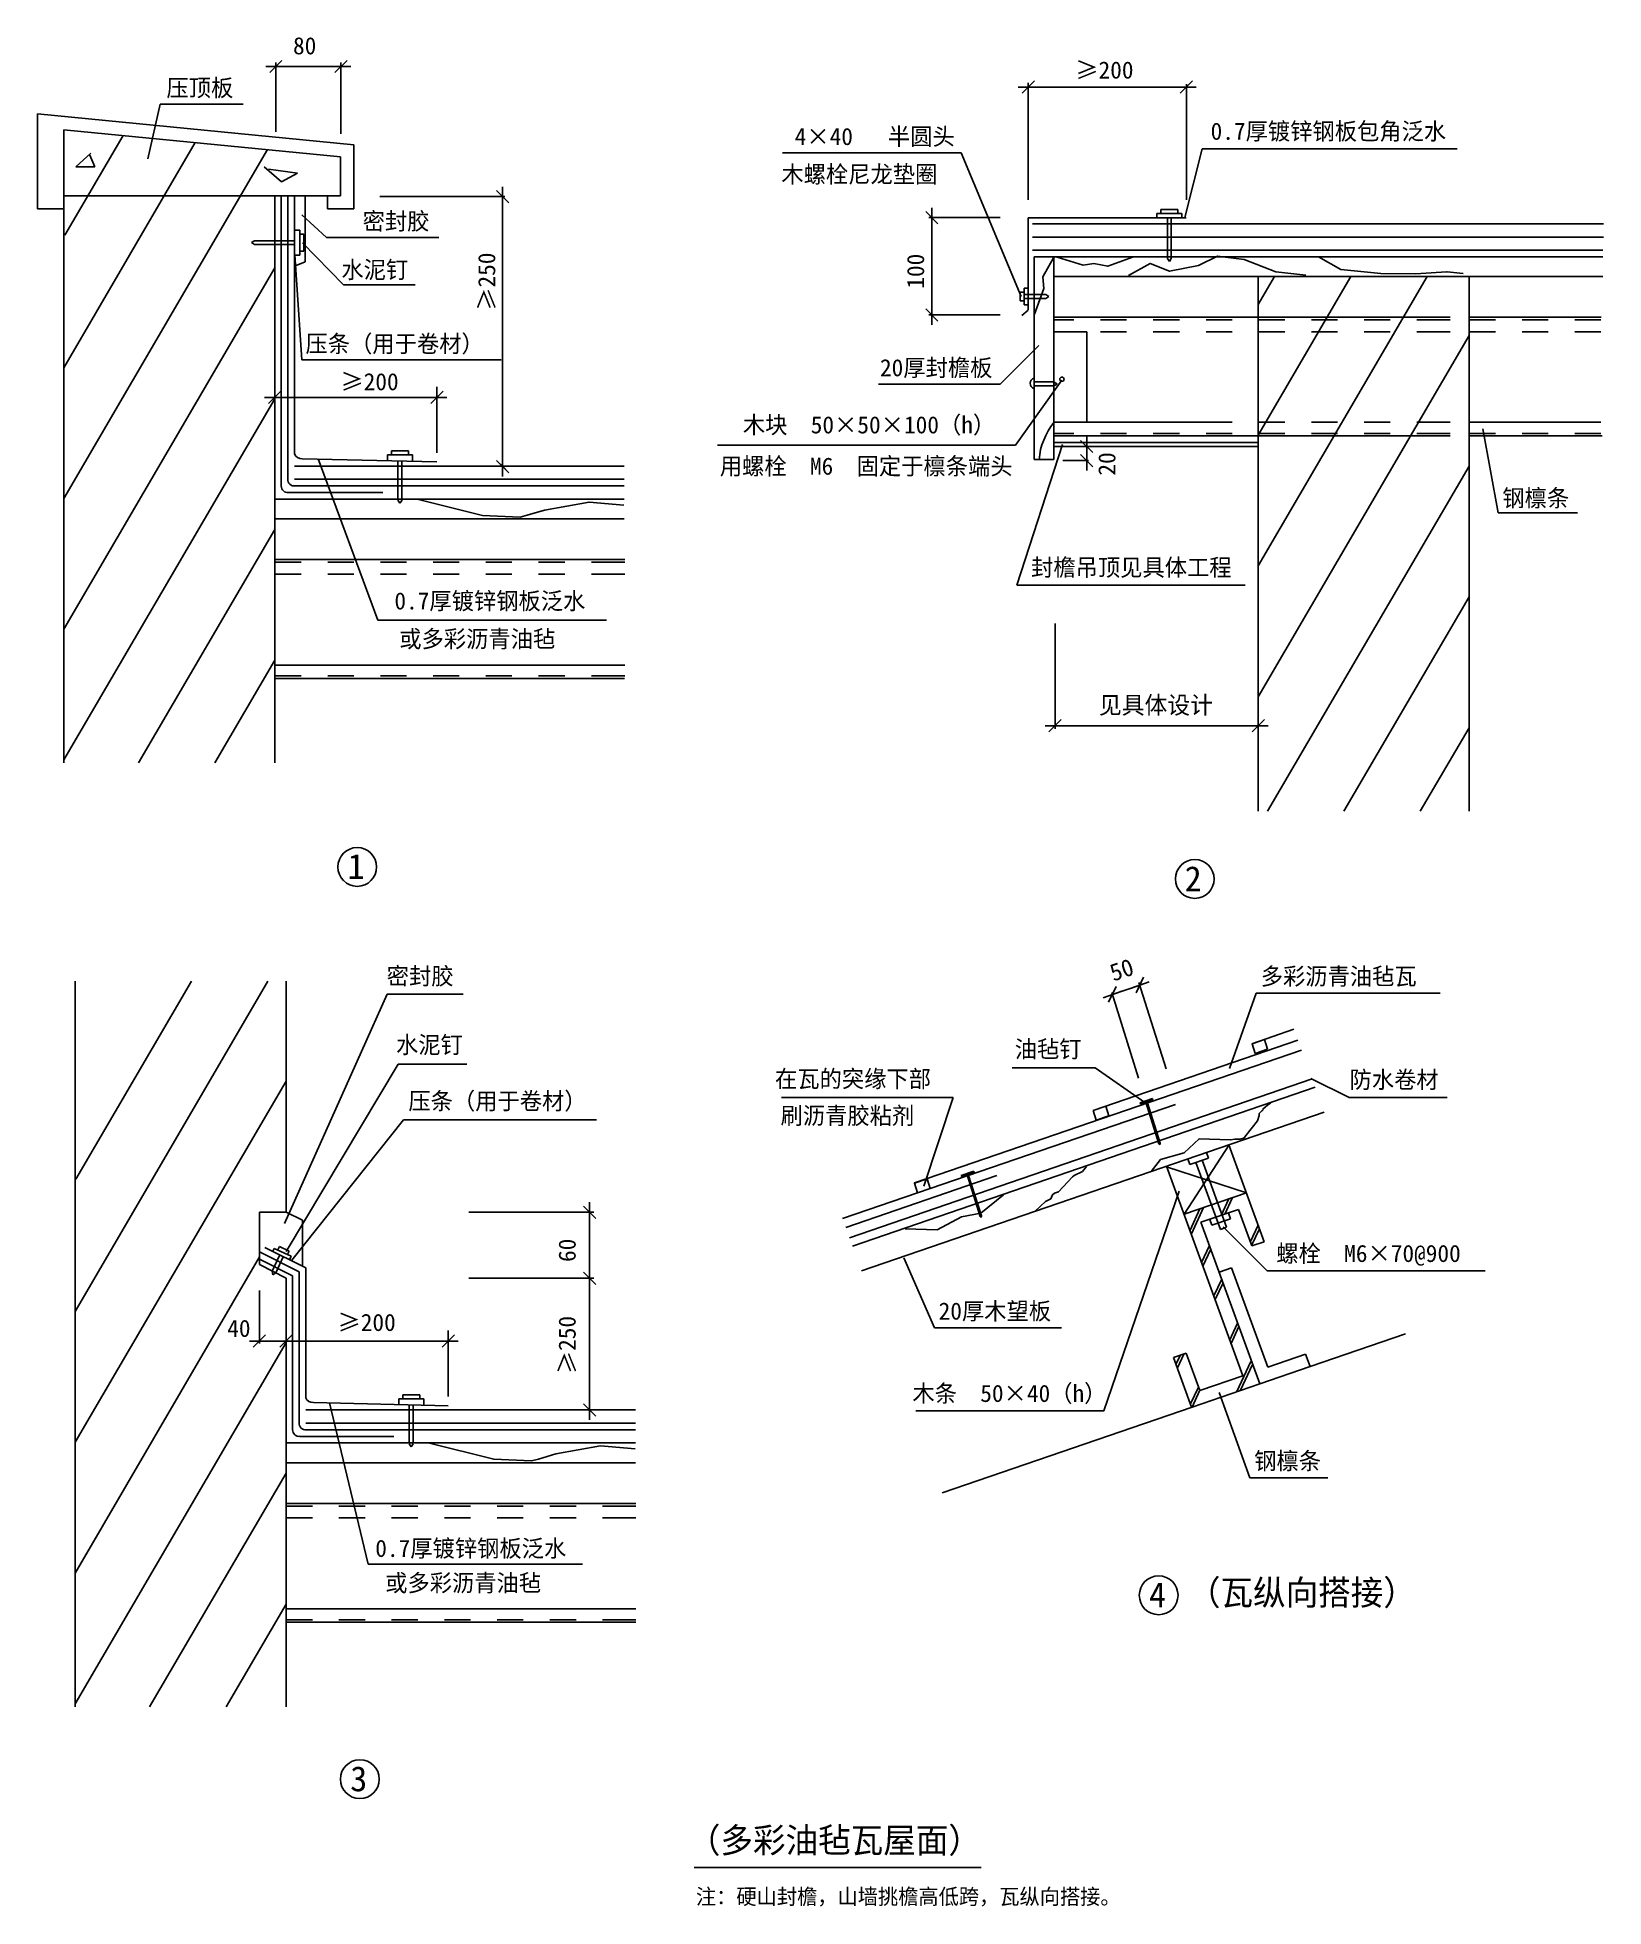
# Model space of a CAD drawing. Header units: metres. Extents: x 92 to 211, y 50 to 192.
import ezdxf

# ---------------------------------------------------------------- set-up
doc = ezdxf.new("R2010")
doc.units = ezdxf.units.M
for name, color, linetype in [('1', 7, 'Continuous'), ('A', 2, 'Continuous'), ('B', 6, 'Continuous'), ('C', 3, 'Continuous'), ('PUB_TEXT', 7, 'Continuous'), ('PUB_TITLE', 4, 'Continuous'), ('标注', 2, 'Continuous')]:
    doc.layers.add(name, color=color, linetype=linetype)

# ---------------------------------------------------------------- blocks, each defined once
blk = doc.blocks.new('_ArchTick')
blk.add_line((-0.75, 0), (0.75, 0))
at = {"color": 5, "linetype": 'ByBlock'}
blk.add_lwpolyline([(-0.47, -0.47), (0.46, 0.46)], dxfattribs=at)

msp = doc.modelspace()

# ---------------------------------------------------------------- linework, layer by layer
msp.add_line((141.58, 52.97), (163.33, 52.97))
msp.add_circle((116.21, 59.66), 1.47)
at = {"layer": '1'}
for p, q in [((109.83, 184.55), (109.83, 189.82)), ((114.84, 189.5), (109.83, 189.5)), ((114.77, 184.41), (114.77, 189.82)), ((166.72, 187.94), (179.23, 187.94)), ((166.9, 179.4), (166.9, 188.28)), ((178.9, 179.4), (178.9, 188.16)), ((100.12, 182.5), (101.06, 186.66)), ((107.35, 186.66), (101.06, 186.66)), ((161.81, 182.95), (148.28, 182.95)), ((166.38, 172.06), (161.81, 182.95)), ((178.78, 178.05), (180.09, 183.27)), ((180.09, 183.27), (199.43, 183.27)), ((117.73, 179.64), (127.21, 179.64)), ((127.04, 159.17), (127.04, 179.79)), ((111.8, 178.25), (113.69, 176.53)), ((159.36, 178.05), (164.79, 178.05)), ((159.59, 170.57), (159.59, 178.05)), ((111.87, 176.13), (114.97, 172.96)), ((113.69, 176.53), (122.19, 176.53)), ((111.29, 175.22), (111.81, 167.28)), ((114.97, 172.96), (120.41, 172.96)), ((185.59, 173.58), (184.35, 171.47)), ((159.36, 170.67), (164.79, 170.67)), ((166.89, 171.03), (166.43, 170.64)), ((111.81, 167.28), (126.94, 167.28)), ((167.71, 168.35), (164.78, 165.42)), ((108.98, 164.42), (122.38, 164.42)), ((122.06, 160.22), (122.06, 165.23)), ((164.78, 165.42), (155.54, 165.42)), ((169.45, 165.73), (165.94, 160.79)), ((201.39, 162.03), (202.54, 155.67)), ((165.94, 160.79), (143.34, 160.79)), ((169.5, 160.85), (166.03, 150.19)), ((171.34, 159.63), (171.34, 160.75)), ((113.05, 159.75), (117.58, 147.52)), ((169.52, 159.63), (171.47, 159.63)), ((202.54, 155.67), (208.56, 155.67)), ((183.37, 150.19), (166.03, 150.19)), ((117.58, 147.52), (134.92, 147.52)), ((168.94, 139.28), (168.94, 147.28)), ((168.76, 139.53), (184.35, 139.53)), ((110.49, 101.78), (118.27, 119.18)), ((118.27, 119.18), (124.05, 119.18)), ((175.28, 112.8), (173.25, 119.3)), ((173.29, 119.15), (175.37, 119.86)), ((177.37, 113.52), (175.3, 120.06)), ((182.16, 113.54), (184.19, 119.24)), ((184.19, 119.24), (198.16, 119.24)), ((110.63, 99.67), (119.11, 113.87)), ((119.11, 113.87), (124.32, 113.87)), ((171.98, 113.59), (165.69, 113.59)), ((175.76, 110.95), (171.98, 113.59)), ((188.35, 112.77), (191.24, 111.33)), ((161.21, 111.35), (148.18, 111.35)), ((158.99, 104.61), (161.21, 111.35)), ((191.24, 111.33), (198.69, 111.33)), ((111.05, 99), (119.52, 109.64)), ((119.52, 109.64), (134.16, 109.64)), ((178.36, 104.25), (172.65, 87.59)), ((124.48, 102.65), (133.96, 102.65)), ((133.64, 87.61), (133.64, 102.65)), ((181.69, 101.54), (185.04, 98.19)), ((157.48, 99.18), (159.79, 93.89)), ((185.04, 98.19), (201.57, 98.19)), ((108.59, 96.72), (108.59, 92.69)), ((124.48, 97.64), (133.96, 97.64)), ((122.91, 88.67), (122.91, 93.68)), ((169.43, 93.89), (159.79, 93.89)), ((108.5, 92.87), (123.24, 92.87)), ((113.91, 88.2), (116.84, 75.96)), ((181.4, 88.98), (183.72, 82.5)), ((172.65, 87.59), (158.38, 87.59)), ((183.72, 82.5), (189.64, 82.5)), ((116.84, 75.96), (133.09, 75.96))]:
    msp.add_line(p, q, dxfattribs=at)
msp.add_lwpolyline([(126.88, 159.36), (127.28, 158.96)], dxfattribs=at)
at = {"layer": 'A'}
for p, q in [((93.75, 184.71), (93.75, 136.71)), ((114.75, 182.67), (93.75, 184.71)), ((114.75, 182.67), (114.75, 179.71)), ((93.75, 179.71), (114.75, 179.71)), ((109.75, 179.71), (109.75, 136.71)), ((184.35, 173.58), (184.35, 133.04)), ((200.35, 173.58), (200.35, 133.04)), ((94.61, 120.15), (94.61, 65.15)), ((110.61, 120.15), (110.61, 102.65)), ((108.61, 102.65), (108.61, 98.67)), ((108.61, 102.65), (110.61, 102.65)), ((108.61, 98.67), (110.61, 97.65)), ((110.61, 97.65), (110.61, 65.15))]:
    msp.add_line(p, q, dxfattribs=at)
at = {"layer": 'B'}
for p, q in [((110.25, 179.71), (110.25, 157.71)), ((110.75, 179.71), (110.75, 158.23)), ((111.25, 179.71), (111.25, 160.13)), ((112.05, 179.71), (112.05, 174.71)), ((176.96, 178.67), (176.96, 178.37)), ((176.96, 178.67), (178.26, 178.67)), ((178.26, 178.67), (178.26, 178.37)), ((166.89, 171.05), (166.89, 178.04)), ((166.89, 178.04), (178.89, 178.04)), ((167.22, 177.58), (210.55, 177.58)), ((176.66, 178.37), (178.56, 178.37)), ((176.66, 178.37), (176.66, 178.04)), ((177.46, 178.04), (177.46, 174.95)), ((177.76, 178.04), (177.76, 174.95)), ((178.56, 178.37), (178.56, 178.04)), ((108.23, 176.3), (108, 176.16)), ((108, 176.16), (108.23, 176)), ((111.25, 176.3), (108.23, 176.3)), ((111.25, 176), (108.23, 176)), ((111.65, 177.1), (111.25, 177.1)), ((111.65, 177.1), (111.65, 175.2)), ((111.95, 176.8), (111.65, 176.8)), ((111.95, 176.8), (111.95, 175.5)), ((167.22, 176.58), (210.55, 176.58)), ((111.65, 175.2), (111.25, 175.2)), ((111.25, 174.36), (112.05, 174.71)), ((111.95, 175.5), (111.65, 175.5)), ((167.22, 175.58), (210.48, 175.58)), ((167.35, 175.08), (210.49, 175.08)), ((167.35, 175.08), (167.35, 159.7)), ((168.85, 175.08), (168.85, 159.7)), ((177.46, 174.95), (177.61, 174.72)), ((177.61, 174.72), (177.76, 174.95)), ((168.85, 173.58), (210.49, 173.58)), ((166.3, 172.41), (166.6, 172.41)), ((166.3, 171.73), (166.3, 172.41)), ((166.3, 171.73), (166.6, 171.73)), ((166.6, 171.43), (166.6, 172.71)), ((166.6, 172.71), (166.89, 172.71)), ((166.6, 172.23), (168.23, 172.23)), ((166.6, 171.93), (168.23, 171.93)), ((168.46, 172.08), (168.23, 172.23)), ((168.23, 171.93), (168.46, 172.08)), ((166.6, 171.43), (166.93, 171.43)), ((167.35, 165.59), (168.85, 165.59)), ((167.35, 165.29), (168.85, 165.29)), ((169.09, 165.43), (168.85, 165.59)), ((168.85, 165.29), (169.09, 165.43)), ((118.6, 160.36), (118.6, 160.06)), ((118.6, 160.36), (119.9, 160.36)), ((119.9, 160.36), (119.9, 160.06)), ((111.25, 159.21), (136.25, 159.21)), ((122.06, 159.53), (111.84, 159.77)), ((118.3, 160.06), (118.3, 159.61)), ((118.3, 160.06), (120.2, 160.06)), ((119.1, 159.6), (119.1, 156.71)), ((119.4, 159.59), (119.4, 156.71)), ((120.2, 160.06), (120.2, 159.57)), ((167.35, 159.7), (168.85, 159.7)), ((111.25, 158.21), (136.25, 158.21)), ((111.25, 157.71), (136.25, 157.71)), ((109.75, 156.71), (136.25, 156.71)), ((110.8, 157.21), (117.95, 157.21)), ((119.1, 156.64), (119.25, 156.4)), ((119.25, 156.4), (119.41, 156.64)), ((109.75, 155.21), (136.25, 155.21)), ((183.87, 115.42), (187.06, 116.51)), ((158.29, 104.86), (187.63, 114.94)), ((171.83, 110.35), (187.36, 115.68)), ((183.88, 115.41), (183.88, 115.41)), ((183.88, 115.41), (184.11, 114.67)), ((184.82, 115.74), (184.82, 115.74)), ((184.82, 115.74), (185.06, 115)), ((153.34, 100.71), (188.44, 112.76)), ((153.57, 100.08), (188.67, 112.12)), ((159.47, 104.44), (178.08, 110.82)), ((172.79, 110.68), (172.79, 110.68)), ((172.79, 110.68), (173.02, 109.94)), ((175.39, 110.93), (176.33, 111.26)), ((175.39, 110.93), (175.42, 110.84)), ((175.42, 110.84), (176.36, 111.16)), ((175.83, 110.98), (176.82, 107.83)), ((175.92, 111.01), (176.91, 107.87)), ((176.33, 111.26), (176.36, 111.16)), ((154.26, 98.2), (189.36, 110.24)), ((171.84, 110.36), (171.84, 110.35)), ((171.84, 110.35), (172.07, 109.61)), ((176.9, 107.74), (176.82, 107.83)), ((176.91, 107.87), (176.9, 107.74)), ((178.74, 102.5), (182.15, 107.75)), ((182.13, 107.76), (184.8, 100.41)), ((179, 106.69), (179.16, 106.25)), ((179.16, 106.25), (180.58, 106.74)), ((179.63, 106.42), (181.48, 101.34)), ((180.1, 106.58), (181.95, 101.5)), ((180.42, 107.17), (180.58, 106.74)), ((153.06, 101.48), (164.52, 105.42)), ((159.24, 105.18), (159.47, 104.44)), ((159.24, 105.18), (159.24, 105.18)), ((161.83, 105.43), (162.77, 105.76)), ((161.83, 105.43), (161.86, 105.34)), ((161.86, 105.34), (162.8, 105.66)), ((162.27, 105.48), (163.26, 102.33)), ((162.36, 105.51), (163.35, 102.37)), ((162.77, 105.76), (162.8, 105.66)), ((177.4, 106.14), (183.18, 90.25)), ((177.4, 106.08), (183.46, 104.11)), ((152.82, 102.16), (158.52, 104.11)), ((158.29, 104.86), (158.29, 104.85)), ((158.29, 104.85), (158.52, 104.11)), ((178.73, 102.49), (183.46, 104.11)), ((182.13, 103.66), (181.55, 102.4)), ((182.4, 103.75), (181.82, 102.49)), ((111.86, 102.03), (110.63, 102.66)), ((163.34, 102.24), (163.26, 102.33)), ((163.35, 102.37), (163.34, 102.24)), ((179.93, 102.91), (179.18, 101.28)), ((180.2, 103), (179.28, 101.01)), ((180.01, 101.88), (182.85, 102.85)), ((180.68, 102.08), (180.84, 101.65)), ((180.84, 101.65), (182.26, 102.14)), ((182.1, 102.57), (182.26, 102.14)), ((182.85, 102.85), (183.86, 100.09)), ((111.86, 98.54), (111.86, 102.03)), ((180.01, 101.88), (184.47, 89.64)), ((181.48, 101.34), (181.95, 101.5)), ((184.35, 101.66), (183.75, 100.38)), ((184.45, 101.39), (183.85, 100.11)), ((108.61, 99.64), (111.61, 98.12)), ((109.01, 99.96), (112.11, 98.42)), ((110.13, 99.41), (109.57, 98.18)), ((109.71, 99.9), (109.61, 99.68)), ((109.71, 99.9), (111, 99.31)), ((110.4, 99.27), (109.84, 98.05)), ((110.11, 100.05), (109.98, 99.78)), ((110.11, 100.05), (110.86, 99.7)), ((110.86, 99.7), (110.73, 99.44)), ((111, 99.31), (110.88, 99.03)), ((180.66, 100.11), (180.06, 98.84)), ((180.76, 99.84), (180.16, 98.56)), ((183.86, 100.09), (184.8, 100.41)), ((108.61, 99.08), (111.11, 97.81)), ((109.57, 98.17), (109.6, 97.89)), ((109.6, 97.89), (109.84, 98.04)), ((111.11, 97.81), (111.11, 86.15)), ((111.61, 98.12), (111.61, 86.67)), ((112.11, 98.42), (112.11, 88.58)), ((181.39, 98.1), (182.33, 98.42)), ((182.33, 98.42), (185.07, 90.9)), ((181.58, 97.57), (180.99, 96.31)), ((182.89, 93.97), (182.28, 92.65)), ((177.93, 91.63), (178.88, 91.95)), ((177.93, 91.63), (179.3, 87.87)), ((178.43, 91.78), (178.13, 91.14)), ((178.7, 91.88), (178.22, 90.85)), ((178.88, 91.95), (179.91, 89.13)), ((183.8, 91.32), (182.74, 89.05)), ((183.9, 91.05), (183.01, 89.14)), ((184.47, 89.64), (188.28, 90.95)), ((185.07, 90.9), (187.94, 91.89)), ((187.94, 91.89), (188.28, 90.95)), ((179.81, 89.39), (179.21, 88.11)), ((179.33, 87.87), (184.47, 89.64)), ((179.91, 89.13), (183.18, 90.25)), ((122.91, 87.97), (112.69, 88.22)), ((119.16, 88.5), (119.16, 88.06)), ((119.16, 88.5), (121.06, 88.5)), ((119.46, 88.8), (120.76, 88.8)), ((119.46, 88.8), (119.46, 88.5)), ((119.96, 88.04), (119.96, 85.15)), ((120.26, 88.04), (120.26, 85.15)), ((120.76, 88.8), (120.76, 88.5)), ((121.06, 88.5), (121.06, 88.02)), ((179.9, 89.11), (179.33, 87.87)), ((112.11, 87.65), (137.11, 87.65)), ((112.11, 86.65), (137.11, 86.65)), ((110.61, 85.15), (137.11, 85.15)), ((111.66, 85.65), (118.8, 85.65)), ((112.11, 86.15), (137.11, 86.15)), ((119.95, 85.09), (120.1, 84.85)), ((120.1, 84.85), (120.26, 85.09)), ((110.61, 83.65), (137.11, 83.65))]:
    msp.add_line(p, q, dxfattribs=at)
for points in [[(183.88, 115.41), (184.82, 115.74)], [(184.11, 114.67), (185.06, 115)], [(171.84, 110.35), (172.79, 110.68)], [(172.07, 109.61), (173.02, 109.94)], [(158.29, 104.85), (159.24, 105.18)], [(158.52, 104.11), (159.47, 104.44)]]:
    msp.add_lwpolyline(points, dxfattribs=at)
for centre, radius, start, end in [((167.46, 165.48), 0.41, 104.29, 252.53), ((111.78, 160.33), 0.56, 200.63, 275.67), ((110.74, 157.69), 0.49, 178.14, 277.02), ((111.24, 158.19), 0.49, 176.21, 277.02), ((112.63, 88.78), 0.56, 200.63, 275.67), ((112.09, 86.64), 0.49, 176.21, 277.02), ((111.6, 86.14), 0.49, 178.14, 277.02)]:
    msp.add_arc(centre, radius, start, end, dxfattribs=at)
at = {"layer": 'C'}
for p, q in [((115.75, 183.57), (91.75, 185.91)), ((91.75, 185.91), (91.75, 178.71)), ((98.25, 184.27), (93.83, 176.71)), ((103.73, 183.74), (93.75, 166.67)), ((109.21, 183.21), (93.75, 156.76)), ((95.8, 182.94), (94.67, 181.89)), ((115.75, 183.57), (115.75, 178.71)), ((94.67, 181.89), (96.12, 181.89)), ((96.12, 181.89), (95.72, 182.78)), ((110.26, 180.76), (108.96, 181.89)), ((109.29, 181.73), (111.47, 181.41)), ((111.47, 181.41), (110.26, 180.76)), ((91.75, 178.71), (93.75, 178.71)), ((113.75, 179.71), (113.75, 178.71)), ((113.75, 178.71), (115.75, 178.71)), ((109.75, 174.23), (93.75, 146.84)), ((197.17, 173.58), (184.35, 151.64)), ((191.38, 173.58), (184.35, 161.55)), ((168.85, 170.5), (198.91, 170.5)), ((168.85, 170.3), (170.37, 170.3)), ((172.39, 170.3), (174.37, 170.3)), ((176.39, 170.3), (178.37, 170.3)), ((180.39, 170.3), (182.37, 170.3)), ((184.39, 170.3), (186.37, 170.3)), ((188.39, 170.3), (190.37, 170.3)), ((192.39, 170.3), (194.37, 170.3)), ((196.39, 170.3), (198.91, 170.3)), ((200.37, 170.5), (210.37, 170.5)), ((200.37, 170.3), (202.35, 170.3)), ((204.37, 170.3), (206.35, 170.3)), ((208.37, 170.3), (210.35, 170.3)), ((168.85, 169.4), (171.35, 169.4)), ((171.35, 162.51), (171.35, 169.4)), ((172.39, 169.4), (174.37, 169.4)), ((176.39, 169.4), (178.37, 169.4)), ((180.39, 169.4), (182.37, 169.4)), ((200.35, 169.12), (184.35, 141.73)), ((184.39, 169.4), (186.37, 169.4)), ((188.39, 169.4), (190.37, 169.4)), ((192.39, 169.4), (194.37, 169.4)), ((196.39, 169.4), (198.91, 169.4)), ((200.37, 169.4), (202.35, 169.4)), ((204.37, 169.4), (206.35, 169.4)), ((208.37, 169.4), (210.35, 169.4)), ((109.75, 164.32), (93.75, 136.93)), ((182.37, 162.53), (168.85, 162.53)), ((168.85, 161.68), (170.37, 161.68)), ((172.39, 162.53), (174.37, 162.53)), ((172.39, 161.68), (174.37, 161.68)), ((176.39, 162.53), (178.37, 162.53)), ((176.39, 161.68), (178.37, 161.68)), ((180.39, 161.68), (182.37, 161.68)), ((184.39, 162.53), (186.37, 162.53)), ((184.39, 161.68), (186.37, 161.68)), ((188.39, 162.53), (190.37, 162.53)), ((188.39, 161.68), (190.37, 161.68)), ((192.39, 162.53), (194.37, 162.53)), ((192.39, 161.68), (194.37, 161.68)), ((196.39, 162.53), (198.91, 162.53)), ((196.39, 161.68), (198.91, 161.68)), ((210.35, 162.53), (200.37, 162.53)), ((200.37, 161.68), (202.35, 161.68)), ((204.37, 162.53), (206.35, 162.53)), ((204.37, 161.68), (206.35, 161.68)), ((208.37, 161.68), (210.35, 161.68)), ((168.85, 161.5), (198.9, 161.5)), ((168.85, 161), (184.35, 161)), ((168.85, 160.7), (184.35, 160.7)), ((200.35, 161.5), (210.45, 161.5)), ((200.35, 159.21), (185.06, 133.04)), ((109.75, 154.41), (99.41, 136.71)), ((109.77, 152.12), (136.3, 152.12)), ((109.77, 151.92), (111.75, 151.92)), ((113.77, 151.92), (115.75, 151.92)), ((117.77, 151.92), (119.75, 151.92)), ((121.77, 151.92), (123.75, 151.92)), ((125.77, 151.92), (127.75, 151.92)), ((129.77, 151.92), (131.75, 151.92)), ((133.77, 151.92), (136.3, 151.92)), ((109.77, 151.02), (111.75, 151.02)), ((113.77, 151.02), (115.75, 151.02)), ((117.77, 151.02), (119.75, 151.02)), ((121.77, 151.02), (123.75, 151.02)), ((125.77, 151.02), (127.75, 151.02)), ((129.77, 151.02), (131.75, 151.02)), ((133.77, 151.02), (136.3, 151.02)), ((200.35, 149.29), (190.85, 133.04)), ((109.75, 144.5), (105.2, 136.71)), ((109.77, 144.12), (136.3, 144.12)), ((109.77, 143.31), (111.75, 143.31)), ((113.77, 143.31), (115.75, 143.31)), ((117.77, 143.31), (119.75, 143.31)), ((121.77, 143.31), (123.75, 143.31)), ((125.77, 143.31), (127.75, 143.31)), ((129.77, 143.31), (131.75, 143.31)), ((133.77, 143.31), (136.3, 143.31)), ((109.75, 143.12), (136.29, 143.12)), ((200.35, 139.38), (196.64, 133.04)), ((109.24, 120.15), (94.61, 95.11)), ((103.45, 120.15), (94.68, 105.16)), ((110.61, 112.59), (94.61, 85.2)), ((108.61, 99.25), (94.61, 75.29)), ((110.61, 92.76), (94.61, 65.38)), ((188.28, 90.95), (195.52, 93.43)), ((160.38, 81.37), (179.33, 87.87)), ((110.61, 82.85), (100.26, 65.15)), ((110.62, 80.57), (137.15, 80.57)), ((110.62, 80.37), (112.61, 80.37)), ((110.62, 79.47), (112.61, 79.47)), ((114.62, 80.37), (116.61, 80.37)), ((114.62, 79.47), (116.61, 79.47)), ((118.62, 80.37), (120.61, 80.37)), ((118.62, 79.47), (120.61, 79.47)), ((122.62, 80.37), (124.61, 80.37)), ((122.62, 79.47), (124.61, 79.47)), ((126.62, 80.37), (128.61, 80.37)), ((126.62, 79.47), (128.61, 79.47)), ((130.62, 80.37), (132.61, 80.37)), ((130.62, 79.47), (132.61, 79.47)), ((134.62, 80.37), (137.15, 80.37)), ((134.62, 79.47), (137.15, 79.47)), ((110.61, 72.94), (106.06, 65.15)), ((110.62, 72.57), (137.15, 72.57)), ((110.61, 71.57), (137.14, 71.57)), ((110.62, 71.75), (112.61, 71.75)), ((114.62, 71.75), (116.61, 71.75)), ((118.62, 71.75), (120.61, 71.75)), ((122.62, 71.75), (124.61, 71.75)), ((126.62, 71.75), (128.61, 71.75)), ((130.62, 71.75), (132.61, 71.75)), ((134.62, 71.75), (137.15, 71.75))]:
    msp.add_line(p, q, dxfattribs=at)
for points in [[(168.82, 174.99), (168.01, 173.56), (168.08, 172.67), (167.37, 170.73)], [(169.1, 175.04), (171.08, 174.45), (171.88, 174.58), (172.94, 174.36), (174.88, 175.08)], [(174.5, 173.65), (176.15, 174.58), (177.63, 173.98), (179.82, 174.41), (181.26, 175.12), (183.29, 174.87), (185.69, 173.94), (187.97, 173.69)], [(188.92, 175.08), (190.61, 174.11), (193.65, 173.82), (196.31, 173.78), (198.63, 173.95), (198.67, 173.95), (199.9, 173.82)], [(120.55, 156.71), (125.52, 155.46), (128.37, 155.35), (128.9, 155.48), (130.22, 155.88), (133.6, 156.48), (136.23, 156.26)], [(176.24, 105.73), (176.95, 106.63), (178.73, 107.15), (179.87, 108.22), (182.23, 108.12), (182.59, 108.19), (182.91, 108.19), (182.98, 108.19), (183.3, 108.28), (183.33, 108.35), (184.3, 109.58), (184.43, 109.97), (184.43, 110.13), (184.56, 110.26), (184.63, 110.32), (184.69, 110.39), (184.69, 110.39), (184.72, 110.49), (184.89, 110.62), (185.05, 110.75), (185.31, 110.94)], [(167.45, 102.74), (168.22, 103.45), (168.61, 103.65), (168.68, 103.78), (168.74, 103.97), (168.9, 104.1), (169.2, 104.2), (170.26, 105.33), (170.39, 105.43), (171.01, 105.72), (171.33, 106.11)], [(157.56, 101.39), (160, 101.31), (161.85, 102.29), (163.31, 102.56), (165.02, 103.97)], [(121.4, 85.15), (126.37, 83.91), (129.22, 83.8), (129.76, 83.93), (131.07, 84.33), (134.46, 84.93), (137.08, 84.71)]]:
    msp.add_lwpolyline(points, dxfattribs=at)
msp.add_circle((169.46, 165.8), 0.16, dxfattribs=at)
msp.add_arc((172.96, 159.26), 5.25, 141.67, 175.22, dxfattribs=at)
at = {"layer": 'PUB_TEXT'}
for centre in [(116.01, 128.82), (179.54, 127.91), (176.8, 73.6)]:
    msp.add_circle(centre, 1.47, dxfattribs=at)
at = {"layer": 'PUB_TITLE'}
for p, q in [((181.68, 97.3), (181.09, 96.03)), ((182.79, 94.24), (182.18, 92.93))]:
    msp.add_line(p, q, dxfattribs=at)

# ---------------------------------------------------------------- block references
at = {"layer": '标注'}
for p, rotation in [((109.83, 189.5), 180), ((114.77, 189.5), 180), ((166.9, 187.94), 180), ((178.9, 187.94), 180), ((127.04, 179.64), 90), ((159.59, 178.05), 90), ((159.59, 170.67), 90), ((109.75, 164.42), 180), ((122.06, 164.42), 180), ((171.34, 160.7), 90), ((171.34, 159.63), 90), ((127.04, 159.17), 90), ((168.94, 139.53), 180), ((184.35, 139.53), 180), ((175.37, 119.86), 199), ((173.29, 119.15), 199), ((133.64, 102.65), 90), ((133.64, 97.64), 90), ((108.59, 92.87), 180), ((110.61, 92.87), 180), ((122.91, 92.87), 180), ((133.64, 87.65), 90)]:
    msp.add_blockref('_ArchTick', p, dxfattribs=dict(at, rotation=rotation))

# ---------------------------------------------------------------- texts
at = {"layer": 'PUB_TEXT'}
for s, height, p in [('80', 1.3, (111.14, 190.43)), ('≥200', 1.3, (170.47, 188.59)), ('压顶板', 1.3, (101.54, 187.24)), ('4×40   半圆头', 1.3, (149.19, 183.55)), ('0.7厚镀锌钢板包角泛水', 1.3, (180.74, 183.95)), ('木螺栓尼龙垫圈', 1.3, (148.18, 180.69)), ('密封胶', 1.3, (116.42, 177.13)), ('水泥钉', 1.3, (114.81, 173.45)), ('压条（用于卷材）', 1.3, (112.09, 167.84)), ('20厚封檐板', 1.3, (155.66, 166.02)), ('≥200', 1.3, (114.73, 164.96)), ('木块  50×50×100（h）', 1.3, (145.26, 161.69)), ('用螺栓  M6  固定于檩条端头', 1.3, (143.51, 158.56)), ('钢檩条', 1.3, (202.87, 156.14)), ('封檐吊顶见具体工程', 1.3, (167.12, 150.88)), ('0.7厚镀锌钢板泛水', 1.3, (118.83, 148.34)), ('或多彩沥青油毡', 1.3, (119.2, 145.46)), ('见具体设计', 1.33, (172.27, 140.43)), ('1', 1.9, (115.28, 127.91)), ('2', 1.9, (178.77, 126.98)), ('密封胶', 1.3, (118.25, 119.9)), ('多彩沥青油毡瓦', 1.3, (184.54, 119.88)), ('水泥钉', 1.3, (118.95, 114.69)), ('油毡钉', 1.3, (165.88, 114.36)), ('在瓦的突缘下部', 1.3, (147.7, 112.11)), ('防水卷材', 1.3, (191.28, 112.05)), ('压条（用于卷材）', 1.3, (119.89, 110.43)), ('刷沥青胶粘剂', 1.3, (148.12, 109.32)), ('螺栓  M6×70@900 ', 1.3, (185.72, 98.87)), ('≥200', 1.3, (114.51, 93.64)), ('20厚木望板', 1.3, (160.11, 94.5)), ('40', 1.3, (106.15, 93.19)), ('木条  50×40（h）', 1.3, (158.12, 88.26)), ('钢檩条', 1.3, (184.05, 83.14)), ('0.7厚镀锌钢板泛水', 1.3, (117.38, 76.51)), ('或多彩沥青油毡', 1.3, (118.13, 73.89)), ('4', 1.9, (176.07, 72.69)), ('（瓦纵向搭接）', 1.9, (179.02, 72.86)), ('3', 1.9, (115.48, 58.74)), ('（多彩油毡瓦屋面）', 1.9, (141.09, 54.08)), ('注：硬山封檐，山墙挑檐高低跨，瓦纵向搭接。', 1.18, (141.7, 50.17))]:
    msp.add_text(s, height=height, dxfattribs=at).set_placement(p)
for s, rotation, p in [('≥250', 90, (126.48, 170.98)), ('100', 90, (159.01, 172.66)), ('20', 90, (173.52, 158.49)), ('50', 18.64, (173.36, 120.13)), ('60', 90, (132.58, 98.87)), ('≥250', 90, (132.58, 90.36))]:
    msp.add_text(s, height=1.3, rotation=rotation, dxfattribs=at).set_placement(p)

doc.saveas('drawing.dxf')
